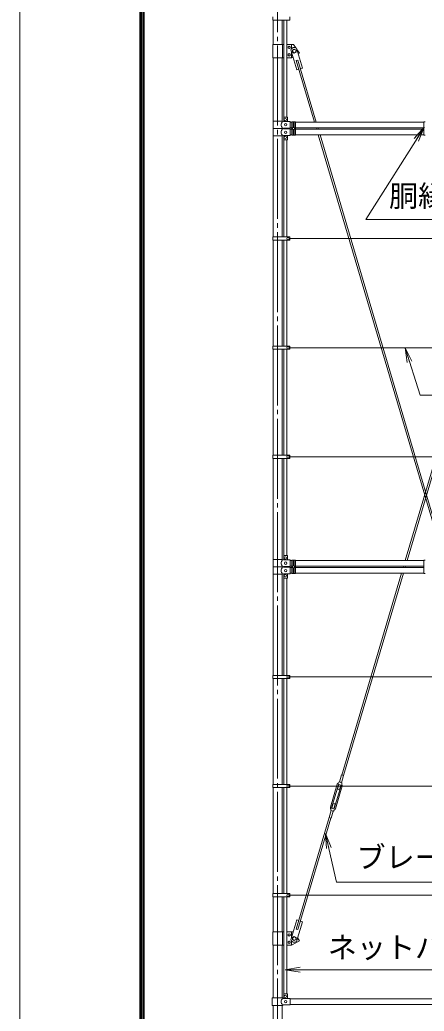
# Model space of a CAD drawing. Units: millimetres, scale not verified. Extents: x -12600 to 12600, y -8910 to 8910.
# Drawn here: x -12600 to -9867, y -2719 to 3975 of the extents above; entities that cross this region are included whole.
import ezdxf
from ezdxf.enums import TextEntityAlignment as Align

# ---------------------------------------------------------------- set-up
doc = ezdxf.new("R2010")
doc.units = ezdxf.units.MM
doc.header["$LTSCALE"] = 30
doc.linetypes.add('LONG_CHAIN', pattern=[21, 18, -1, 1, -1])
for name, color, linetype, lineweight in [('0-0_D-TTL', 7, 'Continuous', 9), ('0-3_D-STR1', 1, 'Continuous', 9), ('0-6_D-BMK', 2, 'LONG_CHAIN', 9), ('0-7_D-STR3', 3, 'Continuous', 9), ('0-A_0', 7, 'Continuous', 9), ('0-B_D-STR-TXT', 7, 'Continuous', 9)]:
    doc.layers.add(name, color=color, linetype=linetype, lineweight=lineweight)
doc.styles.add('ＭＳ ゴシック', font='')
doc.styles.get('ＭＳ ゴシック').set_extended_font_data('MS Gothic')

# ---------------------------------------------------------------- blocks, each defined once
blk = doc.blocks.new('_Open')
at = {"layer": '0-A_0'}
blk.add_line((-30, 5), (0, 0), dxfattribs=at)
blk.add_lwpolyline([(-30, -5), (0, 0), (-30, 0)], dxfattribs=at)

msp = doc.modelspace()

# ---------------------------------------------------------------- linework, layer by layer
at = {"layer": '0-0_D-TTL', "color": 2}
msp.add_lwpolyline([(-12600, 8910), (12600, 8910), (12600, -8910), (-12600, -8910)], close=True, dxfattribs=at)
at = {"layer": '0-0_D-TTL'}
for points in [[(-11790, 8250), (11790, 8250), (11790, -8250), (-11790, -8250)], [(-11782.5, 8242.5), (11782.5, 8242.5), (11782.5, -8242.5), (-11782.5, -8242.5)], [(-11775, 8235), (11775, 8235), (11775, -8235), (-11775, -8235)], [(-11767.5, 8227.5), (11767.5, 8227.5), (11767.5, -8227.5), (-11767.5, -8227.5)], [(-11760, 8220), (11760, 8220), (11760, -8220), (-11760, -8220)]]:
    msp.add_lwpolyline(points, close=True, dxfattribs=at)
at = {"layer": '0-3_D-STR1'}
for p, q in [((-10887.98, 3808.78), (-10887.98, 3973.6)), ((-10827.48, 3808.78), (-10827.48, 3973.6)), ((-10887.98, 3291.1), (-10887.98, 3718.78)), ((-10827.48, 3291.1), (-10827.48, 3718.78)), ((-10772.73, 3284.2), (-10762.73, 3284.2)), ((-10737.73, 3284.2), (-9870.23, 3284.2)), ((-10772.73, 3246.1), (-10762.73, 3246.1)), ((-10772.73, 3236.1), (-10762.73, 3236.1)), ((-10737.73, 3246.1), (-9870.23, 3246.1)), ((-10737.73, 3236.1), (-9870.23, 3236.1)), ((-10887.98, 2508.6), (-10887.98, 3191.1)), ((-10827.48, 2508.6), (-10827.48, 3191.1)), ((-10772.73, 3198), (-10762.73, 3198)), ((-10737.73, 3198), (-9870.23, 3198)), ((-10887.98, 1771.6), (-10887.98, 2487.6)), ((-10827.48, 1771.6), (-10827.48, 2487.6)), ((-10887.98, 1034.6), (-10887.98, 1750.6)), ((-10827.48, 1034.6), (-10827.48, 1750.6)), ((-10887.98, 331.1), (-10887.98, 1013.6)), ((-10827.48, 331.1), (-10827.48, 1013.6)), ((-10772.73, 324.2), (-10762.73, 324.2)), ((-10772.73, 286.1), (-10762.73, 286.1)), ((-10772.73, 276.1), (-10762.73, 276.1)), ((-10737.73, 324.2), (-9870.23, 324.2)), ((-10737.73, 286.1), (-9870.23, 286.1)), ((-10737.73, 276.1), (-9870.23, 276.1)), ((-10887.98, -451.4), (-10887.98, 231.1)), ((-10827.48, -451.4), (-10827.48, 231.1)), ((-10772.73, 238), (-10762.73, 238)), ((-10737.73, 238), (-9870.23, 238)), ((-10887.98, -1188.4), (-10887.98, -472.4)), ((-10827.48, -1188.4), (-10827.48, -472.4)), ((-10887.98, -1925.4), (-10887.98, -1209.4)), ((-10827.48, -1925.4), (-10827.48, -1209.4)), ((-10887.98, -2183.9), (-10887.98, -1946.4)), ((-10827.48, -2183.9), (-10827.48, -1946.4)), ((-10887.98, -2629.8), (-10887.98, -2273.9)), ((-10827.48, -2629.8), (-10827.48, -2273.9)), ((-10772.73, -2635.8), (-8942.73, -2635.8)), ((-10772.73, -2673.9), (-8942.73, -2673.9)), ((-10887.98, -3733.9), (-10887.98, -2679.8)), ((-10827.48, -3733.9), (-10827.48, -2679.8))]:
    msp.add_line(p, q, dxfattribs=at)
at = {"layer": '0-6_D-BMK'}
for p, q in [((-10857.73, 6951.1), (-10857.73, -3783.9)), ((-10857.73, 1775.63), (-10857.73, 1606.85)), ((-10857.73, 1038.63), (-10857.73, 997.85))]:
    msp.add_line(p, q, dxfattribs=at)
at = {"layer": '0-7_D-STR3'}
for p, q in [((-10890.53, 3994.6), (-10890.53, 3973.6)), ((-10890.53, 3973.6), (-10775.73, 3973.6)), ((-10815.23, 3317.42), (-10815.23, 3973.6)), ((-10796.23, 3318.1), (-10796.23, 3973.6)), ((-10775.73, 3994.6), (-10775.73, 3973.6)), ((-10890.28, 3808.78), (-10890.28, 3718.78)), ((-10815.23, 3808.78), (-10890.28, 3808.78)), ((-10825.18, 3808.78), (-10825.18, 3718.78)), ((-10750.18, 3808.78), (-10796.23, 3808.78)), ((-10768.62, 3772.48), (-10728.86, 3638.25)), ((-10765.18, 3808.78), (-10765.18, 3778.78)), ((-10765.18, 3760.88), (-10765.18, 3718.78)), ((-10750.18, 3808.78), (-10735.57, 3786.86)), ((-10730.27, 3783.84), (-10690.51, 3649.61)), ((-10815.23, 3718.78), (-10890.28, 3718.78)), ((-10765.18, 3718.78), (-10796.23, 3718.78)), ((-10754.45, 3724.63), (-10765.18, 3718.78)), ((-10720.97, 3703.16), (-10732.48, 3699.75)), ((-10732.48, 3699.75), (-10609.4, 3284.2)), ((-10720.97, 3703.16), (-10596.88, 3284.2)), ((-10715.44, 3642.22), (-10728.86, 3638.25)), ((-10690.51, 3649.61), (-10703.93, 3645.63)), ((-10888.83, 3291.1), (-10823.93, 3291.1)), ((-10888.83, 3291.1), (-10888.83, 3241.1)), ((-10817.93, 3288.1), (-10823.93, 3291.1)), ((-10817.93, 3288.1), (-10772.73, 3288.1)), ((-10815.73, 3316.1), (-10815.73, 3288.1)), ((-10813.73, 3318.1), (-10792.73, 3318.1)), ((-10790.73, 3316.1), (-10790.73, 3288.1)), ((-10772.73, 3244.1), (-10772.73, 3288.1)), ((-10762.73, 3285.47), (-10753.73, 3285.47)), ((-10753.73, 3285.47), (-10753.73, 3253.1)), ((-10746.73, 3285.47), (-10746.73, 3253.1)), ((-10888.83, 3241.1), (-10823.93, 3241.1)), ((-10888.83, 3241.1), (-10823.93, 3241.1)), ((-10888.83, 3191.1), (-10888.83, 3241.1)), ((-10817.93, 3244.1), (-10823.93, 3241.1)), ((-10817.93, 3238.1), (-10823.93, 3241.1)), ((-10817.93, 3244.1), (-10772.73, 3244.1)), ((-10817.93, 3238.1), (-10772.73, 3238.1)), ((-10772.73, 3238.1), (-10772.73, 3194.1)), ((-10753.73, 3196.21), (-10753.73, 3229.1)), ((-10746.73, 3196.21), (-10746.73, 3229.1)), ((-10598.11, 3246.1), (-10595.15, 3236.1)), ((-10585.6, 3246.1), (-10582.64, 3236.1)), ((-10888.83, 3191.1), (-10823.93, 3191.1)), ((-10817.93, 3194.1), (-10823.93, 3191.1)), ((-10817.93, 3194.1), (-10772.73, 3194.1)), ((-10815.73, 3166.1), (-10815.73, 3194.1)), ((-10815.23, 2508.6), (-10815.23, 3164.77)), ((-10813.73, 3164.1), (-10792.73, 3164.1)), ((-10796.23, 2508.6), (-10796.23, 3164.1)), ((-10790.73, 3166.1), (-10790.73, 3194.1)), ((-10583.87, 3198), (-9732.71, 324.2)), ((-10571.35, 3198), (-9720.2, 324.2)), ((-10890.53, 2508.6), (-10890.53, 2487.6)), ((-10890.53, 2508.6), (-10775.73, 2508.6)), ((-10890.53, 2487.6), (-10775.73, 2487.6)), ((-10815.23, 1771.6), (-10815.23, 2487.6)), ((-10796.23, 1771.6), (-10796.23, 2487.6)), ((-10775.73, 2508.6), (-10775.73, 2487.6)), ((-8940.23, 2498.1), (-10775.73, 2498.1)), ((-10890.53, 1771.6), (-10890.53, 1750.6)), ((-10890.53, 1771.6), (-10775.73, 1771.6)), ((-10890.53, 1750.6), (-10775.73, 1750.6)), ((-10815.23, 1034.6), (-10815.23, 1750.6)), ((-10796.23, 1034.6), (-10796.23, 1750.6)), ((-10775.73, 1771.6), (-10775.73, 1750.6)), ((-8940.23, 1761.1), (-10775.73, 1761.1)), ((-9676.6, 1400.13), (-9995.27, 324.2)), ((-9664.09, 1400.13), (-9982.75, 324.2)), ((-10890.53, 1034.6), (-10890.53, 1013.6)), ((-10890.53, 1034.6), (-10775.73, 1034.6)), ((-10890.53, 1013.6), (-10775.73, 1013.6)), ((-10815.23, 357.42), (-10815.23, 1013.6)), ((-10796.23, 358.1), (-10796.23, 1013.6)), ((-10775.73, 1034.6), (-10775.73, 1013.6)), ((-8940.23, 1024.1), (-10775.73, 1024.1)), ((-10815.73, 356.1), (-10815.73, 328.1)), ((-10813.73, 358.1), (-10792.73, 358.1)), ((-10790.73, 356.1), (-10790.73, 328.1)), ((-10888.83, 331.1), (-10823.93, 331.1)), ((-10888.83, 331.1), (-10888.83, 281.1)), ((-10888.83, 281.1), (-10823.93, 281.1)), ((-10888.83, 281.1), (-10823.93, 281.1)), ((-10888.83, 231.1), (-10888.83, 281.1)), ((-10817.93, 328.1), (-10823.93, 331.1)), ((-10817.93, 284.1), (-10823.93, 281.1)), ((-10817.93, 278.1), (-10823.93, 281.1)), ((-10817.93, 328.1), (-10772.73, 328.1)), ((-10817.93, 284.1), (-10772.73, 284.1)), ((-10817.93, 278.1), (-10772.73, 278.1)), ((-10772.73, 284.1), (-10772.73, 328.1)), ((-10772.73, 278.1), (-10772.73, 234.1)), ((-10762.73, 325.47), (-10753.73, 325.47)), ((-10753.73, 325.47), (-10753.73, 293.1)), ((-10753.73, 236.21), (-10753.73, 269.1)), ((-10746.73, 325.47), (-10746.73, 293.1)), ((-10746.73, 236.21), (-10746.73, 269.1)), ((-10006.55, 286.1), (-10009.51, 276.1)), ((-9994.04, 286.1), (-9997, 276.1)), ((-10888.83, 231.1), (-10823.93, 231.1)), ((-10817.93, 234.1), (-10823.93, 231.1)), ((-10817.93, 234.1), (-10772.73, 234.1)), ((-10815.73, 206.1), (-10815.73, 234.1)), ((-10815.23, -451.4), (-10815.23, 204.77)), ((-10813.73, 204.1), (-10792.73, 204.1)), ((-10796.23, -451.4), (-10796.23, 204.1)), ((-10790.73, 206.1), (-10790.73, 234.1)), ((-10020.8, 238), (-10424.35, -1124.55)), ((-10008.28, 238), (-10412.85, -1127.95)), ((-10890.53, -451.4), (-10890.53, -472.4)), ((-10890.53, -451.4), (-10775.73, -451.4)), ((-10775.73, -451.4), (-10775.73, -472.4)), ((-8940.23, -461.9), (-10775.73, -461.9)), ((-10890.53, -472.4), (-10775.73, -472.4)), ((-10815.23, -1188.4), (-10815.23, -472.4)), ((-10796.23, -1188.4), (-10796.23, -472.4)), ((-10425.41, -1124.23), (-10439.61, -1172.17)), ((-10411.79, -1128.27), (-10425.99, -1176.21)), ((-10425.41, -1124.23), (-10411.79, -1128.27)), ((-10890.53, -1188.4), (-10890.53, -1209.4)), ((-10890.53, -1188.4), (-10775.73, -1188.4)), ((-10775.73, -1188.4), (-10775.73, -1209.4)), ((-8940.23, -1198.9), (-10775.73, -1198.9)), ((-10455.45, -1187.3), (-10501.46, -1342.63)), ((-10447.3, -1189.71), (-10493.31, -1345.04)), ((-10429.09, -1195.11), (-10475.09, -1350.44)), ((-10420.94, -1197.52), (-10466.94, -1352.85)), ((-10444.43, -1188.47), (-10453.81, -1220.12)), ((-10442.39, -1171.35), (-10446.21, -1178.36)), ((-10444.82, -1188.36), (-10430.44, -1192.62)), ((-10442.39, -1171.35), (-10423.21, -1177.03)), ((-10430.82, -1192.51), (-10440.19, -1224.15)), ((-10423.21, -1177.03), (-10423.82, -1184.98)), ((-10890.53, -1209.4), (-10775.73, -1209.4)), ((-10815.23, -1925.4), (-10815.23, -1209.4)), ((-10796.23, -1925.4), (-10796.23, -1209.4)), ((-10453.81, -1220.12), (-10440.19, -1224.15)), ((-10491.58, -1347.64), (-10482.2, -1316)), ((-10482.2, -1316), (-10468.59, -1320.03)), ((-10477.96, -1351.67), (-10468.59, -1320.03)), ((-10510.6, -1411.88), (-10496.4, -1363.94)), ((-10499.18, -1363.12), (-10498.57, -1355.16)), ((-10496.99, -1415.91), (-10482.79, -1367.97)), ((-10491.96, -1347.53), (-10477.58, -1351.79)), ((-10509.55, -1412.19), (-10732.48, -2164.87)), ((-10498.04, -1415.6), (-10720.97, -2168.28)), ((-10510.6, -1411.88), (-10496.99, -1415.91)), ((-10890.53, -1925.4), (-10890.53, -1946.4)), ((-10890.53, -1925.4), (-10775.73, -1925.4)), ((-10775.73, -1925.4), (-10775.73, -1946.4)), ((-8940.23, -1935.9), (-10775.73, -1935.9)), ((-10890.53, -1946.4), (-10775.73, -1946.4)), ((-10815.23, -2603.48), (-10815.23, -1946.4)), ((-10796.23, -2602.8), (-10796.23, -1946.4)), ((-10768.62, -2237.61), (-10728.86, -2103.37)), ((-10730.27, -2248.96), (-10690.51, -2114.73)), ((-10728.86, -2103.37), (-10715.44, -2107.34)), ((-10703.93, -2110.75), (-10690.51, -2114.73)), ((-10890.28, -2183.9), (-10890.28, -2273.9)), ((-10815.23, -2183.9), (-10890.28, -2183.9)), ((-10825.18, -2183.9), (-10825.18, -2273.9)), ((-10752.71, -2183.9), (-10796.23, -2183.9)), ((-10765.18, -2183.9), (-10765.18, -2226)), ((-10732.48, -2164.87), (-10720.97, -2168.28)), ((-10815.23, -2273.9), (-10890.28, -2273.9)), ((-10765.18, -2273.9), (-10796.23, -2273.9)), ((-10765.18, -2243.9), (-10765.18, -2273.9)), ((-10815.73, -2604.8), (-10815.73, -2632.8)), ((-10813.73, -2602.8), (-10792.73, -2602.8)), ((-10790.73, -2604.8), (-10790.73, -2632.8)), ((-10893.83, -2629.8), (-10823.93, -2629.8)), ((-10893.83, -2629.8), (-10893.83, -2679.8)), ((-10817.93, -2632.8), (-10823.93, -2629.8)), ((-10817.93, -2676.8), (-10823.93, -2679.8)), ((-10817.93, -2632.8), (-10772.73, -2632.8)), ((-10817.93, -2676.8), (-10772.73, -2676.8)), ((-10772.73, -2676.8), (-10772.73, -2632.8)), ((-10893.83, -2679.8), (-10823.93, -2679.8))]:
    msp.add_line(p, q, dxfattribs=at)
for points in [[(-10780.18, 3796.88), (-10787.2, 3792.83), (-10787.2, 3784.73), (-10780.18, 3780.68), (-10773.17, 3784.73), (-10773.17, 3792.83)], [(-10745.18, 3777.64), (-10757.18, 3770.71), (-10757.18, 3756.85), (-10745.18, 3749.92), (-10733.18, 3756.85), (-10733.18, 3770.71)], [(-10780.18, 3730.68), (-10787.2, 3734.73), (-10787.2, 3742.83), (-10780.18, 3746.88), (-10773.17, 3742.83), (-10773.17, 3734.73)], [(-10750.23, 3233), (-10757.25, 3237.05), (-10757.25, 3245.15), (-10750.23, 3249.2), (-10743.22, 3245.15), (-10743.22, 3237.05)], [(-10750.23, 273), (-10757.25, 277.05), (-10757.25, 285.15), (-10750.23, 289.2), (-10743.22, 285.15), (-10743.22, 277.05)], [(-10780.18, -2195.8), (-10787.2, -2199.85), (-10787.2, -2207.95), (-10780.18, -2212), (-10773.17, -2207.95), (-10773.17, -2199.85)], [(-10780.18, -2262), (-10787.2, -2257.95), (-10787.2, -2249.85), (-10780.18, -2245.8), (-10773.17, -2249.85), (-10773.17, -2257.95)], [(-10745.18, -2215.05), (-10757.18, -2221.97), (-10757.18, -2235.83), (-10745.18, -2242.76), (-10733.18, -2235.83), (-10733.18, -2221.97)]]:
    msp.add_lwpolyline(points, close=True, dxfattribs=at)
for points in [[(-10727.63, 3774.96), (-10710.18, 3748.78), (-10718.53, 3744.22)], [(-10753.73, 3196.21), (-10762.73, 3196.21), (-10762.73, 3285.47)], [(-10746.73, 3285.47), (-10737.73, 3285.47), (-10737.73, 3196.21), (-10746.73, 3196.21)], [(-9861.23, 3285.47), (-9870.23, 3285.47), (-9870.23, 3196.21), (-9861.23, 3196.21)], [(-10753.73, 236.21), (-10762.73, 236.21), (-10762.73, 325.47)], [(-10746.73, 325.47), (-10737.73, 325.47), (-10737.73, 236.21), (-10746.73, 236.21)], [(-9861.23, 325.47), (-9870.23, 325.47), (-9870.23, 236.21), (-9861.23, 236.21)], [(-10499.18, -1363.12), (-10480.01, -1368.8), (-10476.19, -1361.79)], [(-10723.05, -2224.6), (-10710.18, -2243.9), (-10765.18, -2273.9)]]:
    msp.add_lwpolyline(points, dxfattribs=at)
for centre, radius in [((-10780.18, 3788.78), 7.03), ((-10745.18, 3763.78), 11.5), ((-10780.18, 3738.78), 7.03), ((-10805.73, 3301.1), 8), ((-10802.73, 3266.1), 8), ((-10802.73, 3216.1), 8), ((-10750.23, 3241.1), 7.03), ((-10805.73, 3181.1), 8), ((-10787.73, 2498.1), 8), ((-10787.73, 1761.1), 8), ((-10787.73, 1024.1), 8), ((-10805.73, 341.1), 8), ((-10802.73, 306.1), 8), ((-10750.23, 281.1), 7.03), ((-10805.73, 221.1), 8), ((-10802.73, 256.1), 8), ((-10787.73, -461.9), 8), ((-10787.73, -1198.9), 8), ((-10787.73, -1935.9), 8), ((-10780.18, -2203.9), 7.03), ((-10780.18, -2253.9), 7.03), ((-10745.18, -2228.9), 11.5), ((-10805.73, -2619.8), 8), ((-10802.73, -2654.8), 8)]:
    msp.add_circle(centre, radius, dxfattribs=at)
for centre, radius, start, end in [((-10745.18, 3763.78), 25, 53.36802, 159.62823), ((-10805.35, 3266.1), 28.8, 130.19176, 229.80824), ((-10813.73, 3316.1), 2, 90, 180), ((-10792.73, 3316.1), 2, 0, 90), ((-10750.23, 3279.84), 6.62, 58.10921, 121.89079), ((-10805.35, 3216.1), 28.8, 130.19176, 229.80824), ((-10750.23, 3253.1), 3.5, 180, 0), ((-10750.23, 3229.1), 3.5, 0, 180), ((-10813.73, 3166.1), 2, 180, 270), ((-10792.73, 3166.1), 2, 270, 0), ((-10750.23, 3201.83), 6.62, 238.10921, 301.89079), ((-10813.73, 356.1), 2, 90, 180), ((-10792.73, 356.1), 2, 0, 90), ((-10805.35, 306.1), 28.8, 130.19176, 229.80824), ((-10805.35, 256.1), 28.8, 130.19176, 229.80824), ((-10750.23, 319.84), 6.62, 58.10921, 121.89079), ((-10750.23, 293.1), 3.5, 180, 0), ((-10750.23, 269.1), 3.5, 0, 180), ((-10813.73, 206.1), 2, 180, 270), ((-10792.73, 206.1), 2, 270, 0), ((-10750.23, 241.83), 6.62, 238.10921, 301.89079), ((-10445.39, -1190.28), 10.5, 107.38299, 163.50187), ((-10449.72, -1176.44), 4, 287.38299, 331.40262), ((-10445.39, -1190.28), 2, 73.50187, 163.50187), ((-10431, -1194.54), 2, 343.50187, 73.50187), ((-10419.83, -1185.29), 4, 175.60113, 219.62076), ((-10431, -1194.54), 10.5, 343.50187, 39.62076), ((-10491.39, -1345.61), 10.5, 163.50187, 219.62076), ((-10502.56, -1354.86), 4, 355.60113, 39.62076), ((-10491.39, -1345.61), 2, 163.50187, 253.50187), ((-10477.01, -1349.87), 2, 253.50187, 343.50187), ((-10472.68, -1363.71), 4, 107.38299, 151.40262), ((-10477.01, -1349.87), 10.5, 287.38299, 343.50187), ((-10745.18, -2228.9), 25, 200.37177, 306.63198), ((-10813.73, -2604.8), 2, 90, 180), ((-10792.73, -2604.8), 2, 0, 90), ((-10805.35, -2654.8), 28.8, 130.19176, 229.80824)]:
    msp.add_arc(centre, radius, start, end, dxfattribs=at)
at = {"layer": '0-B_D-STR-TXT'}
msp.add_line((-9557.42, -2439.48), (-10804.66, -2439.48), dxfattribs=at)
for points in [[(-8947.13, 2627.47), (-10262.59, 2627.47), (-9868.29, 3248.06)], [(-8960.06, 1439.48), (-9894.05, 1439.48), (-9995.39, 1759.19)], [(-9069.79, -1847.09), (-10460.63, -1847.09), (-10533.39, -1521.99)]]:
    msp.add_lwpolyline(points, dxfattribs=at)

# ---------------------------------------------------------------- block references
at = {"layer": '0-B_D-STR-TXT', "xscale": 3.333333, "yscale": 3.333333}
for p, rotation in [((-9867.21, 3249.75), 57.56911), ((-9996, 1761.1), 107.58773), ((-10533.82, -1520.04), 102.61465), ((-10806.66, -2439.48), 180)]:
    msp.add_blockref('_Open', p, dxfattribs=dict(at, rotation=rotation))

# ---------------------------------------------------------------- texts
at = {"layer": '0-B_D-STR-TXT', "style": 'ＭＳ ゴシック'}
for s, p in [('胴縁固定金具', (-10105.25, 2670.18)), ('ブレース φ12', (-10325.37, -1794.87)), ('ネットバー', (-10519.09, -2403.63))]:
    msp.add_text(s, height=144.3, dxfattribs=at).set_placement(p, align=Align.BOTTOM_LEFT)

doc.saveas('drawing.dxf')
